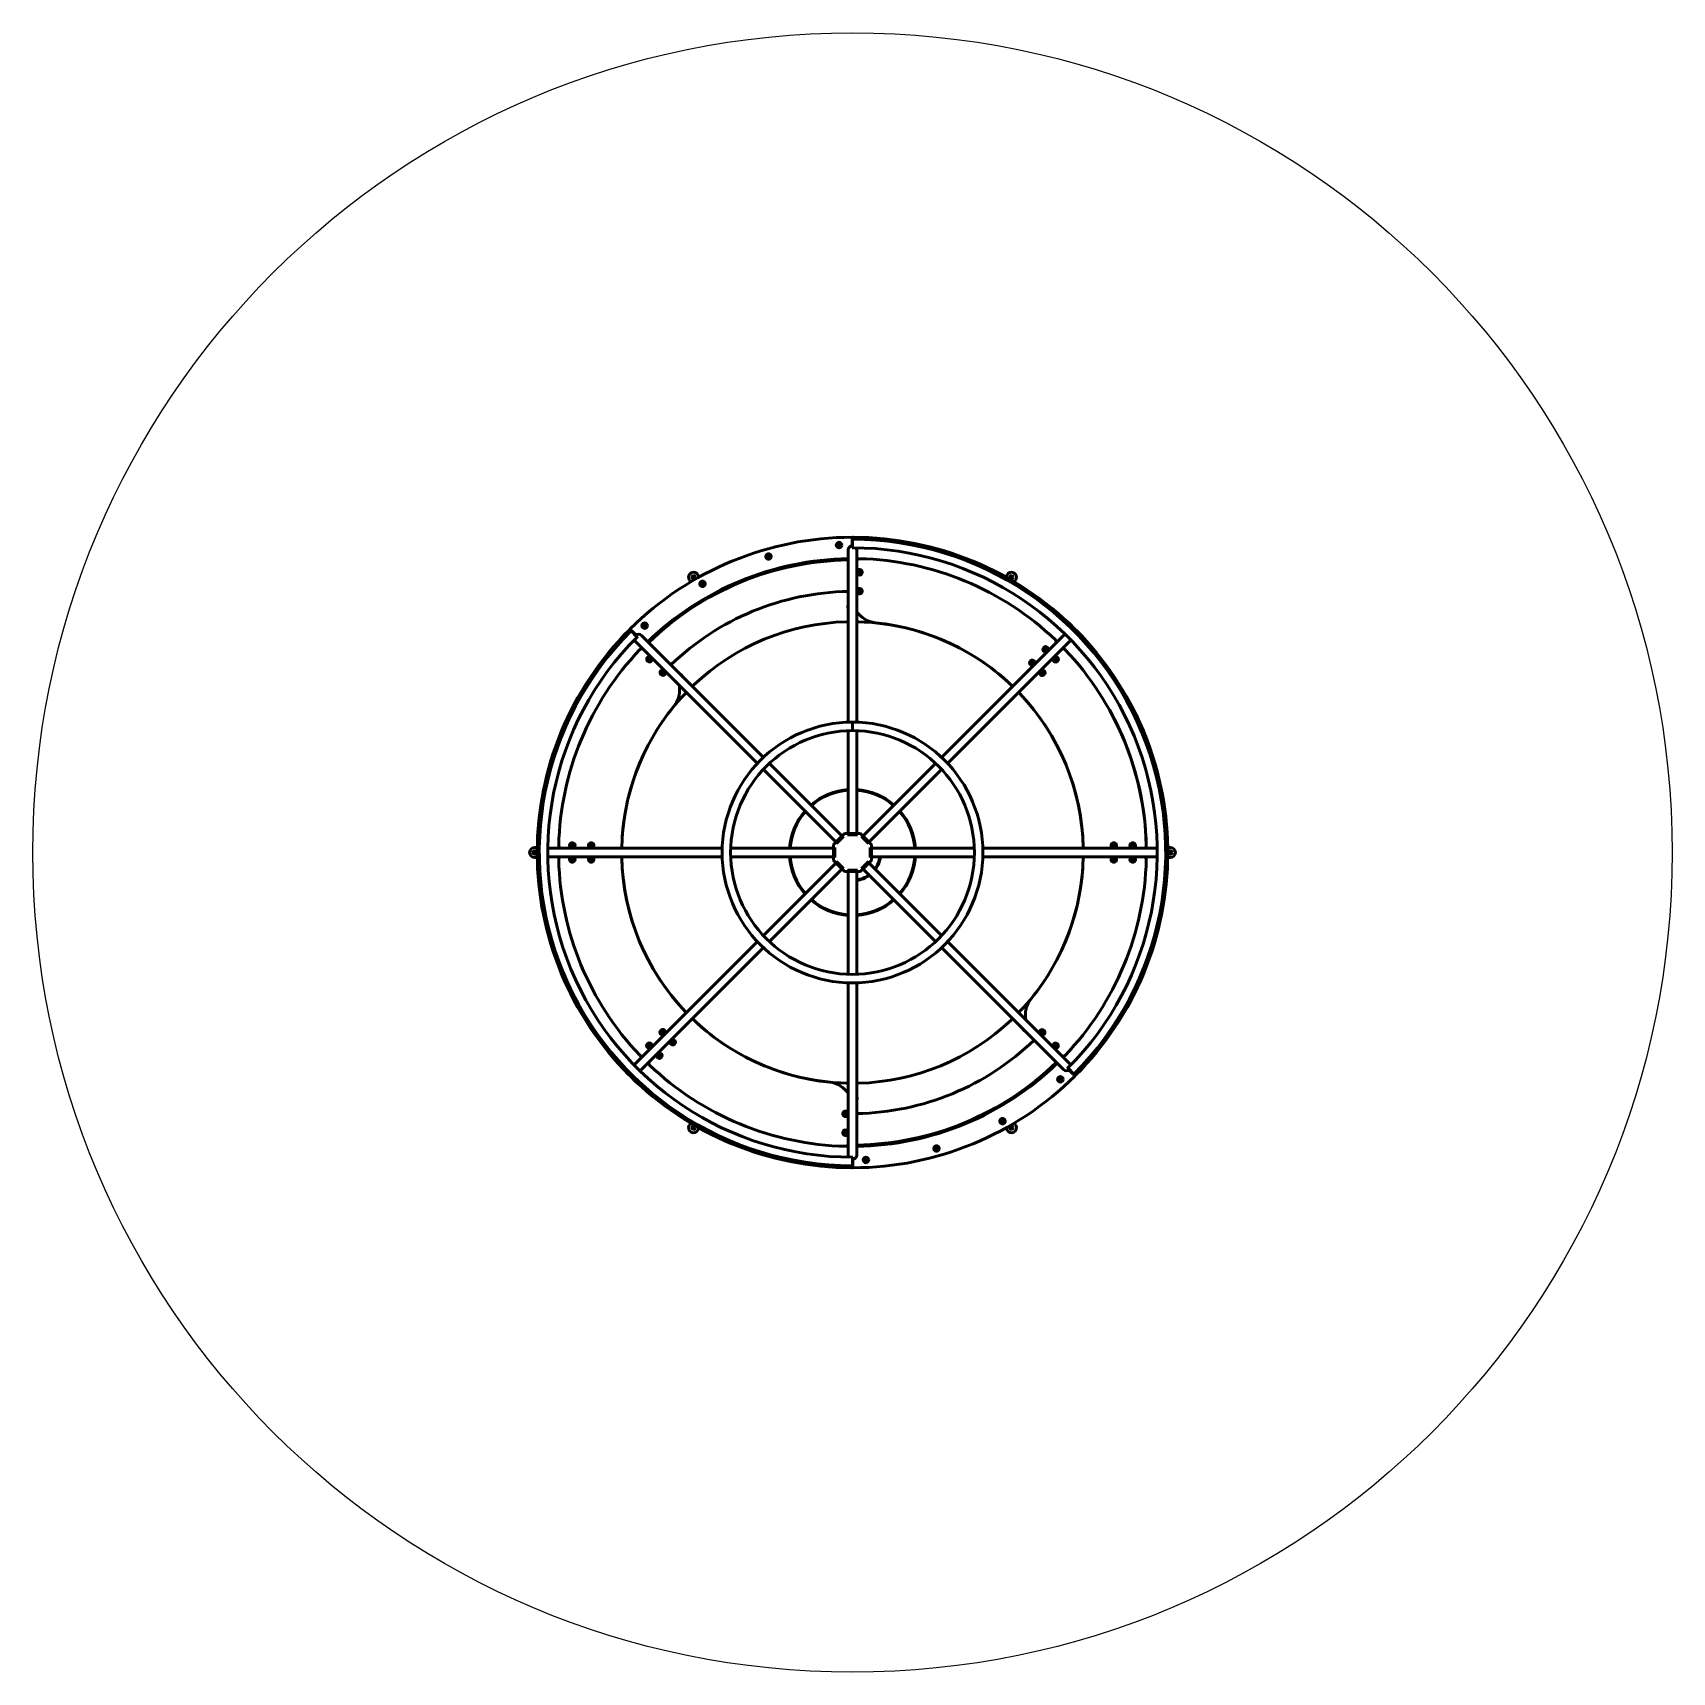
# Model space of a CAD drawing. Header units: millimetres. Extents: x -1970 to 4530, y -2000 to 4500.
import ezdxf

# ---------------------------------------------------------------- set-up
doc = ezdxf.new("R2010")
doc.units = ezdxf.units.MM
doc.layers.add('Viditelná (ISO)', color=7, linetype='Continuous', lineweight=50)

msp = doc.modelspace()

# ---------------------------------------------------------------- linework, layer by layer
msp.add_circle((1280, 1250), 3250)
at = {"layer": 'Viditelná (ISO)'}
for p, q in [((1278.2, 2458.1), (1278.2, 2491.8)), ((1278.2, 2491.8), (1280.2, 2491.8)), ((1279.3, 2491.8), (1279.3, 2498)), ((1280.2, 2458.1), (1280.2, 2491.8)), ((1280.2, 2458.1), (1280.2, 2491.8)), ((1281.3, 2498), (1281.3, 2491.8)), ((1263.3, 2450), (1263.2, 1766.6)), ((1278.2, 2458.1), (1280.2, 2458.1)), ((1296.9, 1766.6), (1297, 2450)), ((672.4, 2342.4), (667.3, 2351.2)), ((1892.7, 2351.2), (1887.6, 2342.4)), ((632.7, 2331.2), (637.8, 2322.4)), ((689.1, 2313.4), (685.6, 2319.5)), ((1922.2, 2322.4), (1927.3, 2331.2)), ((680.3, 2248.8), (682.8, 2244.4)), ((714.9, 2268.8), (717.4, 2264.4)), ((401.4, 2127.6), (397, 2131.9)), ((398.4, 2133.4), (402.8, 2129)), ((403.4, 2129.7), (402, 2128.3)), ((425.8, 2104.4), (402, 2128.3)), ((402, 2128.3), (425.8, 2104.4)), ((403.4, 2129.7), (427.3, 2105.8)), ((419.7, 2086.8), (902.9, 1603.4)), ((427.3, 2105.8), (425.8, 2104.4)), ((926.7, 1627.2), (443.5, 2110.6)), ((1630.3, 2095.3), (1630.4, 2095.5)), ((1630.4, 2095.5), (1630.3, 2095.3)), ((2116.8, 2110.3), (1633.4, 1627.1)), ((1657.2, 1603.3), (2140.6, 2086.5)), ((2157.6, 2128.6), (2161.9, 2133)), ((2163.4, 2131.6), (2159, 2127.2)), ((1280.1, 1733.1), (1280.1, 1766.8)), ((1280.3, 1766.8), (1280.3, 1733.1)), ((1263.2, 1732.9), (1263.2, 1325)), ((1296.9, 1325), (1296.9, 1732.9)), ((434.5, 1600.4), (434.7, 1600.3)), ((434.7, 1600.3), (434.5, 1600.4)), ((926.7, 1579.6), (1215.1, 1291.1)), ((1238.9, 1315), (950.5, 1603.4)), ((1609.6, 1603.3), (1321.1, 1314.9)), ((1345, 1291.1), (1633.4, 1579.5)), ((1138.1, 1455.8), (1139.3, 1453.6)), ((1172.7, 1475.8), (1174, 1473.6)), ((1387.3, 1475.8), (1386, 1473.6)), ((1421.9, 1455.8), (1420.7, 1453.6)), ((1240.8, 1316.8), (1213.2, 1289.3)), ((1244.7, 1313.6), (1216.4, 1285.4)), ((1241.1, 1317.2), (1240.8, 1316.8)), ((1240.8, 1316.8), (1244.3, 1313.3)), ((1241.1, 1317.2), (1248.9, 1325)), ((1241.1, 1317.2), (1244.7, 1313.6)), ((1248, 1325), (1248, 1324.1)), ((1248.9, 1325), (1248, 1325)), ((1248.9, 1325), (1260, 1325)), ((1260, 1320), (1260, 1325)), ((1260.5, 1325), (1260, 1325)), ((1300, 1320), (1260, 1320)), ((1260.5, 1325), (1260.5, 1320)), ((1299.5, 1325), (1260.5, 1325)), ((1299.5, 1325), (1299.5, 1320)), ((1300, 1325), (1299.5, 1325)), ((1300, 1325), (1300, 1320)), ((1300, 1325), (1311.1, 1325)), ((1310.4, 1325.7), (1309.8, 1325)), ((1311.1, 1325), (1310.4, 1325.7)), ((1311.1, 1325), (1318.9, 1317.2)), ((1315.4, 1313.6), (1318.9, 1317.2)), ((1343.6, 1285.3), (1315.4, 1313.6)), ((1319.3, 1316.8), (1315.7, 1313.3)), ((1319.3, 1316.8), (1318.9, 1317.2)), ((1346.8, 1289.2), (1319.3, 1316.8)), ((30.2, 1270), (20, 1270)), ((32, 1251.3), (38.2, 1251.3)), ((38.2, 1249.3), (32, 1249.3)), ((763.4, 1266.9), (80, 1267)), ((115.2, 1270), (118.3, 1270)), ((1205, 1266.9), (797.1, 1266.9)), ((1030.8, 1270), (1033.3, 1270)), ((1205, 1281.1), (1204.3, 1280.4)), ((1204.3, 1280.4), (1205, 1279.8)), ((1205, 1281.1), (1212.8, 1288.9)), ((1205, 1270), (1205, 1281.1)), ((1205, 1270), (1210, 1270)), ((1205, 1270), (1205, 1269.5)), ((1205, 1269.5), (1205, 1230.5)), ((1205, 1269.5), (1210, 1269.5)), ((1210, 1270), (1210, 1230)), ((1213.2, 1289.3), (1212.8, 1288.9)), ((1216.4, 1285.4), (1212.8, 1288.9)), ((1213.2, 1289.3), (1216.7, 1285.7)), ((1346.8, 1289.2), (1343.3, 1285.7)), ((1347.2, 1288.9), (1343.6, 1285.3)), ((1347.2, 1288.9), (1346.8, 1289.2)), ((1347.2, 1288.9), (1355, 1281.1)), ((1350, 1230), (1350, 1270)), ((1350, 1270), (1355, 1270)), ((1355, 1269.5), (1350, 1269.5)), ((1355, 1282), (1354.1, 1282)), ((1355, 1281.1), (1355, 1282)), ((1355, 1281.1), (1355, 1270)), ((1355, 1269.5), (1355, 1270)), ((1355, 1230.5), (1355, 1269.5)), ((1762.9, 1266.8), (1355, 1266.8)), ((1526.7, 1270), (1529.2, 1270)), ((2480, 1266.6), (1796.6, 1266.8)), ((2442.1, 1270), (2444.8, 1270)), ((2521.8, 1250.7), (2528, 1250.7)), ((2528, 1248.7), (2521.8, 1248.7)), ((2540, 1270), (2529.8, 1270)), ((20, 1230), (30.2, 1230)), ((80, 1233.3), (763.4, 1233.2)), ((115.2, 1230), (117.9, 1230)), ((797.1, 1233.2), (1205, 1233.2)), ((1215, 1208.9), (926.6, 920.5)), ((950.4, 896.7), (1238.9, 1185.1)), ((1030.8, 1230), (1033.3, 1230)), ((1205, 1230.5), (1205, 1230)), ((1205, 1230.5), (1210, 1230.5)), ((1210, 1230), (1205, 1230)), ((1205, 1218.9), (1205, 1230)), ((1212.8, 1211.1), (1205, 1218.9)), ((1205, 1218.9), (1205, 1218)), ((1205, 1218), (1205.9, 1218)), ((1212.8, 1211.1), (1216.4, 1214.7)), ((1212.8, 1211.1), (1213.2, 1210.8)), ((1213.2, 1210.8), (1216.7, 1214.3)), ((1213.2, 1210.8), (1240.7, 1183.2)), ((1216.4, 1214.7), (1244.6, 1186.4)), ((1240.7, 1183.2), (1244.3, 1186.7)), ((1240.7, 1183.2), (1241.1, 1182.8)), ((1244.6, 1186.4), (1241.1, 1182.8)), ((1248.9, 1175), (1241.1, 1182.8)), ((1260, 1175), (1248.9, 1175)), ((1248.9, 1175), (1249.6, 1174.3)), ((1249.6, 1174.3), (1250.2, 1175)), ((1260, 1175), (1260, 1180)), ((1260, 1180), (1300, 1180)), ((1260, 1175), (1260.5, 1175)), ((1260.5, 1175), (1260.5, 1180)), ((1260.5, 1175), (1299.5, 1175)), ((1263.1, 1175), (1263.1, 767.1)), ((1296.8, 767.1), (1296.8, 1175)), ((1299.5, 1175), (1299.5, 1180)), ((1299.5, 1175), (1300, 1175)), ((1300, 1180), (1300, 1175)), ((1311.1, 1175), (1300, 1175)), ((1318.9, 1182.8), (1311.1, 1175)), ((1311.1, 1175), (1312, 1175)), ((1312, 1175), (1312, 1175.9)), ((1315.3, 1186.4), (1343.6, 1214.6)), ((1318.9, 1182.8), (1315.3, 1186.4)), ((1319.2, 1183.2), (1315.7, 1186.7)), ((1318.9, 1182.8), (1319.2, 1183.2)), ((1319.2, 1183.2), (1346.8, 1210.7)), ((1321.1, 1185), (1609.5, 896.6)), ((1346.8, 1210.7), (1343.3, 1214.3)), ((1343.6, 1214.6), (1347.2, 1211.1)), ((1633.3, 920.4), (1344.9, 1208.9)), ((1346.8, 1210.7), (1347.2, 1211.1)), ((1355, 1218.9), (1347.2, 1211.1)), ((1355, 1230.5), (1350, 1230.5)), ((1355, 1230), (1350, 1230)), ((1355, 1233.1), (1762.9, 1233.1)), ((1355, 1230), (1355, 1230.5)), ((1355, 1230), (1355, 1218.9)), ((1355.7, 1219.6), (1355, 1220.2)), ((1355, 1218.9), (1355.7, 1219.6)), ((1526.7, 1230), (1529.2, 1230)), ((1796.6, 1233.1), (2480, 1232.9)), ((2441.7, 1230), (2444.8, 1230)), ((2529.8, 1230), (2540, 1230)), ((1138.1, 1044.2), (1139.3, 1046.4)), ((1421.9, 1044.2), (1420.7, 1046.4)), ((1172.7, 1024.2), (1174, 1026.4)), ((1387.3, 1024.2), (1386, 1026.4)), ((902.8, 896.7), (419.4, 413.5)), ((443.2, 389.7), (926.6, 872.9)), ((1633.3, 872.8), (2116.5, 389.4)), ((2140.3, 413.2), (1657.1, 896.6)), ((2125.5, 899.6), (2125.3, 899.7)), ((2125.3, 899.7), (2125.5, 899.6)), ((1263.1, 733.4), (1263, 50)), ((1296.7, 50), (1296.8, 733.4)), ((929.6, 404.5), (929.7, 404.7)), ((929.7, 404.7), (929.6, 404.5)), ((2132.7, 394.2), (2134.2, 395.6)), ((2156.6, 370.3), (2132.7, 394.2)), ((2134.2, 395.6), (2158, 371.7)), ((2158, 371.7), (2134.2, 395.6)), ((396.6, 368.4), (401, 372.8)), ((402.4, 371.4), (398.1, 367)), ((2156.6, 370.3), (2158, 371.7)), ((2161.6, 366.6), (2157.2, 371)), ((2158.6, 372.4), (2163, 368)), ((1845.1, 231.2), (1842.6, 235.6)), ((1879.7, 251.2), (1877.2, 255.6)), ((637.8, 177.6), (632.7, 168.8)), ((667.3, 148.8), (672.4, 157.6)), ((1870.9, 186.6), (1874.4, 180.5)), ((1887.6, 157.6), (1892.7, 148.8)), ((1927.3, 168.8), (1922.2, 177.6)), ((1278.7, 2), (1278.7, 8.1)), ((1279.8, 41.8), (1279.8, 8.1)), ((1279.8, 41.8), (1279.8, 8.1)), ((1281.8, 41.8), (1279.8, 41.8)), ((1281.8, 8.1), (1279.8, 8.1)), ((1280.7, 8.1), (1280.7, 2)), ((1281.8, 41.8), (1281.8, 8.1))]:
    msp.add_line(p, q, dxfattribs=at)
for centre, radius in [((1226.8, 2468.8), 11), ((1226.8, 2468.8), 7), ((1226.8, 2468.8), 6.25), ((1226.8, 2468.8), 5), ((1226.8, 2468.8), 4.19), ((947.1, 2423.7), 11), ((947.1, 2423.7), 7), ((947.1, 2423.7), 6.25), ((947.1, 2423.7), 5), ((947.1, 2423.7), 4.19), ((650, 2341.2), 7), ((1307.7, 2361), 7), ((1307.7, 2361), 6.5), ((1910, 2341.2), 7), ((685.4, 2315.3), 11), ((685.4, 2315.3), 7), ((685.4, 2315.3), 6.25), ((685.4, 2315.3), 5), ((685.4, 2315.3), 4.19), ((1307.7, 2286), 7), ((1307.7, 2286), 6.5), ((455.8, 2149.5), 11), ((455.8, 2149.5), 7), ((455.8, 2149.5), 6.25), ((455.8, 2149.5), 5), ((455.8, 2149.5), 4.19), ((475.1, 2016.3), 7), ((475.1, 2016.3), 6.5), ((2046.1, 2055.1), 7), ((2046.1, 2055.1), 6.5), ((2085.3, 2015.8), 7), ((2085.3, 2015.8), 6.5), ((528.1, 1963.2), 7), ((528.1, 1963.2), 6.5), ((1993.1, 2002.1), 7), ((1993.1, 2002.1), 6.5), ((2032.3, 1962.8), 7), ((2032.3, 1962.8), 6.5), ((20, 1250), 7), ((169, 1277.9), 7), ((169, 1277.9), 6.5), ((244, 1277.9), 7), ((244, 1277.9), 6.5), ((2316, 1277.6), 7), ((2316, 1277.6), 6.5), ((2391, 1277.6), 7), ((2391, 1277.6), 6.5), ((2540, 1250), 7), ((169, 1222.4), 7), ((169, 1222.4), 6.5), ((244, 1222.4), 7), ((244, 1222.4), 6.5), ((2316, 1222.1), 7), ((2316, 1222.1), 6.5), ((2391, 1222.1), 7), ((2391, 1222.1), 6.5), ((527.7, 537.2), 7), ((527.7, 537.2), 6.5), ((2031.9, 536.8), 7), ((2031.9, 536.8), 6.5), ((474.7, 484.2), 7), ((474.7, 484.2), 6.5), ((566.9, 497.9), 7), ((566.9, 497.9), 6.5), ((2084.9, 483.7), 7), ((2084.9, 483.7), 6.5), ((513.9, 444.9), 7), ((513.9, 444.9), 6.5), ((2104.2, 350.5), 11), ((2104.2, 350.5), 7), ((2104.2, 350.5), 6.25), ((2104.2, 350.5), 5), ((2104.2, 350.5), 4.19), ((1252.3, 214), 7), ((1252.3, 214), 6.5), ((1874.6, 184.7), 11), ((650, 158.8), 7), ((1252.3, 139), 7), ((1252.3, 139), 6.5), ((1874.6, 184.7), 7), ((1874.6, 184.7), 6.25), ((1874.6, 184.7), 5), ((1874.6, 184.7), 4.19), ((1910, 158.8), 7), ((1612.9, 76.3), 11), ((1612.9, 76.3), 7), ((1612.9, 76.3), 6.25), ((1612.9, 76.3), 5), ((1612.9, 76.3), 4.19), ((1333.2, 31.2), 11), ((1333.2, 31.2), 7), ((1333.2, 31.2), 6.25), ((1333.2, 31.2), 5), ((1333.2, 31.2), 4.19)]:
    msp.add_circle(centre, radius, dxfattribs=at)
for centre, radius, start, end in [((1280, 1250), 1250, 90.12544, 134.84997), ((1277.3, 2498), 2, 359.9877, 90.12544), ((1280, 1250), 1241.8, 314.99058, 89.99058), ((1283.3, 2498), 2, 89.84997, 179.9877), ((1280, 1250), 1250, 45.12544, 89.84997), ((1280, 1250), 1165, 90.81931, 134.16186), ((1280, 1250), 1160, 90.82288, 134.15828), ((1280.2, 2450), 16.8, 96.80734, 179.99058), ((1280, 1250), 1208.1, 314.99058, 89.99058), ((1280.2, 2450), 16.8, 359.99058, 28.56509), ((1280, 1250), 1165, 88.77115, 89.16186), ((1280, 1250), 1160, 89.08144, 89.15828), ((1280.2, 2415.2), 19, 332.46966, 339.46911), ((1307.3, 2405), 10, 88.63107, 159.46911), ((1279.7, 1249.9), 1165.4, 46.32827, 88.63107), ((650, 2341.2), 20, 30, 210), ((1307.7, 2361), 11, 194.48276, 165.49841), ((1910, 2341.2), 20, 330, 150), ((1280, 1250), 1035, 90.92341, 134.05776), ((1307.7, 2286), 11, 194.48276, 165.49841), ((1280, 1250), 1035, 88.11829, 88.82179), ((1280, 1250), 915, 91.52881, 133.45236), ((1256, 2149.7), 15, 60.82757, 91.52881), ((1381, 2260.3), 100, 212.85519, 264.27651), ((1304.3, 2149.7), 15, 88.45236, 119.1536), ((1280, 1250), 915, 67.49058, 88.45236), ((1279.7, 1249.9), 915.4, 46.03711, 84.27651), ((1280, 1250), 1250, 135.12544, 179.84997), ((1280, 1250), 1241.8, 134.99058, 269.99058), ((1280, 1250), 1208.1, 134.99058, 269.99058), ((395.6, 2130.5), 2, 44.9877, 135.12544), ((399.8, 2134.8), 2, 134.84997, 224.9877), ((431.6, 2098.7), 16.8, 196.41608, 224.99058), ((431.6, 2098.7), 16.8, 44.99058, 128.17383), ((1280, 1250), 915, 46.52881, 67.49058), ((2077.6, 2085.6), 10, 335.82604, 46.32827), ((1280, 1250), 1165, 45.81931, 46.23929), ((2104, 2073.8), 19, 155.82604, 162.51151), ((1280, 1250), 1160, 45.82288, 45.90108), ((2128.7, 2098.4), 16.8, 106.41608, 134.99058), ((2128.7, 2098.4), 16.8, 314.99058, 343.56509), ((2160.5, 2134.4), 2, 314.9877, 45.12544), ((2164.8, 2130.2), 2, 44.84997, 134.9877), ((1280, 1250), 1250, 0.91677, 44.84997), ((1280.3, 1250.1), 1165.4, 136.34883, 178.64919), ((444.2, 2047.6), 10, 65.51167, 136.34883), ((1280, 1250), 1165, 135.81931, 136.22198), ((1280, 1250), 1160, 135.82288, 135.9014), ((456.3, 2074), 19, 245.51167, 252.51151), ((475.1, 2016.3), 11, 59.48276, 30.49841), ((2046.1, 2055.1), 11, 322.72221, 307.25896), ((2085.3, 2015.8), 11, 142.72221, 127.25896), ((2104, 2073.8), 19, 287.46966, 294.14229), ((2115.9, 2047.3), 10, 43.64006, 114.14229), ((1280, 1250), 1160, 44.08003, 44.15828), ((1280, 1250), 1165, 43.74044, 44.16186), ((1279.7, 1249.9), 1165.4, 1.33874, 43.64006), ((528.1, 1963.2), 11, 59.48276, 30.49841), ((1280, 1250), 1035, 136.15938, 136.86288), ((1993.1, 2002.1), 11, 322.72221, 307.25896), ((1280, 1250), 1035, 46.17328, 46.87661), ((2032.3, 1962.8), 11, 142.72221, 127.25896), ((1280, 1250), 1035, 43.10455, 43.80789), ((494.4, 1893.1), 100, 320.70466, 12.15303), ((661, 1903.3), 15, 133.45236, 164.1536), ((1899.2, 1903.1), 15, 15.82757, 46.52881), ((1280.3, 1250.1), 915.4, 140.70466, 178.94019), ((1280, 1250), 915, 136.52881, 157.49058), ((626.9, 1869.2), 15, 105.82757, 136.52881), ((1933.4, 1869), 15, 43.45236, 74.1536), ((1279.7, 1249.9), 915.4, 1.04959, 43.92771), ((1280, 1250), 915, 1.52881, 43.45236), ((1280, 1250), 516.8, 89.99058, 89.9678), ((1279.7, 1249.9), 1165.4, 1.33874, 26.95453), ((1280, 1250), 1250, 0.12544, 25.92942), ((1280, 1250), 483.1, 89.99058, 89.9678), ((1280, 1250), 915, 157.49058, 178.45236), ((1280, 1250), 250, 93.85525, 131.12592), ((1280, 1250), 247.5, 93.89435, 131.08682), ((1280, 1250), 250, 48.85525, 86.12592), ((1280, 1250), 247.5, 48.89435, 86.08682), ((1280, 1250), 250, 138.85525, 176.12592), ((1280, 1250), 247.5, 138.89435, 176.08682), ((1280, 1250), 247.5, 3.89435, 41.08682), ((1280, 1250), 250, 3.85525, 41.12592), ((20, 1250), 20, 90, 270), ((32, 1253.3), 2, 179.84997, 269.9877), ((32, 1247.3), 2, 89.9877, 180.12544), ((1280, 1250), 1250, 180.12544, 224.84997), ((80, 1250.2), 16.8, 89.99058, 118.56509), ((80, 1250.2), 16.8, 241.41608, 269.99058), ((1280, 1250), 1165, 178.73418, 179.16186), ((125.2, 1277.3), 10, 178.64919, 249.22709), ((1280, 1250), 1160, 179.07869, 179.15828), ((114.9, 1250.2), 19, 62.46966, 69.22709), ((169, 1277.9), 11, 277.72221, 262.25896), ((244, 1277.9), 11, 277.72221, 262.25896), ((1280, 1250), 1035, 178.10455, 178.80789), ((380.3, 1274.3), 15, 178.45236, 209.1536), ((1280, 1250), 1250, 315.12544, 359.84997), ((2179.7, 1274), 15, 330.82757, 1.52881), ((2316, 1277.6), 11, 277.72221, 262.25896), ((1280, 1250), 1035, 1.17328, 1.87661), ((2391, 1277.6), 11, 277.72221, 262.25896), ((2445.1, 1249.8), 19, 110.76084, 117.51151), ((2434.8, 1276.9), 10, 290.76084, 1.33874), ((1280, 1250), 1160, 0.82288, 0.90252), ((1280, 1250), 1165, 0.81931, 1.24781), ((2480, 1249.8), 16.8, 61.41608, 89.99058), ((2480, 1249.8), 16.8, 269.99058, 298.56509), ((2528, 1252.7), 2, 269.9877, 0.12544), ((2528, 1246.7), 2, 359.84997, 89.9877), ((2540, 1250), 20, 270, 90), ((1280, 1250), 1165, 180.81931, 181.24781), ((125.2, 1223.1), 10, 110.76084, 181.33874), ((1280.3, 1250.1), 1165.4, 181.33874, 223.64006), ((1280, 1250), 1160, 180.82288, 180.90252), ((114.9, 1250.2), 19, 290.76084, 297.51151), ((169, 1222.4), 11, 97.72221, 82.25896), ((244, 1222.4), 11, 97.72221, 82.25896), ((1280, 1250), 1035, 181.17328, 181.87661), ((1280.3, 1250.1), 915.4, 181.04959, 223.92771), ((380.3, 1226), 15, 150.82757, 181.52881), ((1280, 1250), 915, 181.52881, 223.45236), ((1280, 1250), 250, 183.85525, 221.12592), ((1280, 1250), 247.5, 183.89435, 221.08682), ((1280, 1250), 110, 323.80195, 351.17922), ((1280, 1250), 112.5, 323.60463, 351.37654), ((1280, 1250), 247.5, 318.89435, 356.08682), ((1280, 1250), 250, 318.85525, 356.12592), ((1279.7, 1249.9), 915.4, 320.70466, 358.94019), ((1279.7, 1249.9), 1165.4, 316.34883, 358.64919), ((1280, 1250), 915, 337.49058, 358.45236), ((2179.7, 1225.7), 15, 358.45236, 29.1536), ((2316, 1222.1), 11, 97.72221, 82.25896), ((1280, 1250), 1035, 358.10455, 358.80789), ((2391, 1222.1), 11, 97.72221, 82.25896), ((2445.1, 1249.8), 19, 242.46966, 249.22709), ((2434.8, 1222.7), 10, 358.64919, 69.22709), ((1280, 1250), 1160, 359.07869, 359.15828), ((1280, 1250), 1165, 358.73418, 359.16186), ((1280, 1250), 110, 278.80195, 306.17922), ((1280, 1250), 112.5, 278.60463, 306.37654), ((1280, 1250), 250, 228.85525, 266.12592), ((1280, 1250), 247.5, 228.89435, 266.08682), ((1280, 1250), 247.5, 273.89435, 311.08682), ((1280, 1250), 250, 273.85525, 311.12592), ((1280, 1250), 915, 316.52881, 337.49058), ((2065.6, 606.8), 100, 140.70466, 192.15303), ((626.6, 631), 15, 223.45236, 254.1536), ((1280.3, 1250.1), 915.4, 226.03711, 264.27651), ((660.8, 596.8), 15, 195.82757, 226.52881), ((1280, 1250), 915, 226.52881, 247.49058), ((1280, 1250), 915, 271.52881, 313.45236), ((1899, 596.6), 15, 313.45236, 344.1536), ((1933.1, 630.8), 15, 285.82757, 316.52881), ((527.7, 537.2), 11, 322.72221, 307.25896), ((1280, 1250), 1035, 223.10455, 223.80789), ((2031.9, 536.8), 11, 239.48276, 210.49841), ((1280, 1250), 1035, 316.15938, 316.86288), ((474.7, 484.2), 11, 322.72221, 307.25896), ((513.9, 444.9), 11, 142.72221, 127.25896), ((566.9, 497.9), 11, 142.72221, 127.25896), ((1280, 1250), 1035, 226.17328, 226.87661), ((1280, 1250), 1035, 270.92341, 314.05776), ((2084.9, 483.7), 11, 239.48276, 210.49841), ((431.3, 401.6), 16.8, 134.99058, 163.56509), ((444.1, 452.7), 10, 223.64006, 294.14229), ((1280, 1250), 1165, 223.74044, 224.16186), ((1280, 1250), 1160, 224.08003, 224.15828), ((456, 426.2), 19, 107.46966, 114.14229), ((1280, 1250), 1165, 225.81931, 226.23929), ((1280, 1250), 1160, 225.82288, 225.90108), ((482.4, 414.3), 10, 155.82604, 226.32827), ((456, 426.2), 19, 335.82604, 342.51151), ((1280.3, 1250.1), 1165.4, 226.32827, 268.63107), ((1280, 1250), 915, 247.49058, 268.45236), ((1280, 1250), 1160, 270.82288, 314.15828), ((1280, 1250), 1165, 270.81931, 314.16186), ((2103.7, 426), 19, 65.51167, 72.51151), ((2115.8, 452.4), 10, 245.51167, 316.34883), ((1280, 1250), 1160, 315.82288, 315.9014), ((1280, 1250), 1165, 315.81931, 316.22198), ((2128.4, 401.3), 16.8, 16.41608, 44.99058), ((395.2, 369.8), 2, 224.84997, 314.9877), ((399.5, 365.6), 2, 134.9877, 225.12544), ((1280, 1250), 1250, 225.12544, 269.84997), ((431.3, 401.6), 16.8, 286.41608, 314.99058), ((1179, 239.7), 100, 32.85519, 84.27651), ((1255.7, 350.3), 15, 268.45236, 299.1536), ((1280, 1250), 1250, 270.12544, 314.84997), ((1304, 350.3), 15, 240.82757, 271.52881), ((2128.4, 401.3), 16.8, 224.99058, 308.17383), ((2160.2, 365.2), 2, 314.84997, 44.9877), ((2164.4, 369.5), 2, 224.9877, 315.12544), ((1252.3, 214), 11, 14.48276, 345.49841), ((1280, 1250), 1035, 268.11829, 268.82179), ((650, 158.8), 20, 150, 330), ((1252.3, 139), 11, 14.48276, 345.49841), ((1910, 158.8), 20, 210, 30), ((1252.7, 95), 10, 268.63107, 339.46911), ((1280, 1250), 1165, 268.77115, 269.16186), ((1280, 1250), 1160, 269.08144, 269.15828), ((1279.8, 84.8), 19, 152.46966, 159.46911), ((1279.8, 50), 16.8, 179.99058, 208.56509), ((1276.7, 2), 2, 269.84997, 359.9877), ((1282.7, 2), 2, 179.9877, 270.12544), ((1279.8, 50), 16.8, 276.80734, 359.99058)]:
    msp.add_arc(centre, radius, start, end, dxfattribs=at)
for points, knots in [([(1263.3, 2216), (1263.3, 2216.2), (1263.2, 2216.4), (1263, 2216.9), (1262.9, 2217.3), (1262.8, 2217.8), (1262.6, 2218.3), (1262.5, 2218.8), (1262.4, 2219.2), (1262.3, 2219.8), (1262.2, 2220.2), (1262.1, 2220.8), (1262.1, 2221.2), (1262, 2221.8), (1261.9, 2222.2), (1261.9, 2222.8), (1261.9, 2223.2), (1261.8, 2223.7), (1261.8, 2224), (1261.8, 2224.4), (1261.8, 2224.6), (1261.8, 2224.8), (1261.8, 2225), (1261.8, 2225.3), (1261.8, 2225.5), (1261.8, 2225.8), (1261.8, 2226.1), (1261.9, 2226.6), (1261.9, 2227.1), (1261.9, 2227.6), (1262, 2228.1), (1262, 2228.6), (1262.1, 2229.1), (1262.2, 2229.6), (1262.3, 2230.1), (1262.4, 2230.6), (1262.5, 2231.1), (1262.6, 2231.6), (1262.7, 2232), (1262.9, 2232.6), (1263, 2233), (1263.1, 2233.4), (1263.2, 2233.7), (1263.3, 2233.9), (1263.3, 2233.9), (1263.3, 2233.9)], [7.643262, 7.643262, 7.643262, 7.643262, 7.685308, 7.714641, 7.773307, 7.802641, 7.861307, 7.89064, 7.949307, 7.97864, 8.037307, 8.06664, 8.125306, 8.154639, 8.213306, 8.242639, 8.301306, 8.330639, 8.374639, 8.389305, 8.418639, 8.433305, 8.462638, 8.477305, 8.506638, 8.521305, 8.565305, 8.594638, 8.653305, 8.682638, 8.741304, 8.770637, 8.829304, 8.858637, 8.917304, 8.946637, 9.005303, 9.034637, 9.093303, 9.122636, 9.181303, 9.210636, 9.247303, 9.254636, 9.261967, 9.261967, 9.261967, 9.261967]), ([(596.3, 1957.8), (596.3, 1957.8), (596.4, 1957.7), (596.5, 1957.7), (596.8, 1957.5), (597.3, 1957.3), (597.8, 1957), (598.6, 1956.5), (599.2, 1956.1), (599.7, 1955.8), (600.1, 1955.5), (600.6, 1955.2), (600.9, 1954.9), (601.4, 1954.6), (601.7, 1954.3), (602.1, 1953.9), (602.5, 1953.6), (602.9, 1953.3), (603.2, 1953), (603.5, 1952.7), (603.7, 1952.4), (604, 1952.2), (604.1, 1952.1), (604.3, 1951.8), (604.5, 1951.6), (604.9, 1951.2), (605.2, 1950.9), (605.5, 1950.5), (605.8, 1950.1), (606.1, 1949.7), (606.4, 1949.3), (606.7, 1948.8), (607, 1948.5), (607.4, 1947.9), (607.7, 1947.3), (608.2, 1946.6), (608.5, 1946), (608.8, 1945.5), (608.9, 1945.3), (608.9, 1945.1)], [2.001995, 2.001995, 2.001995, 2.001995, 2.009327, 2.01666, 2.053326, 2.08266, 2.170659, 2.229326, 2.317326, 2.346659, 2.405325, 2.434659, 2.493325, 2.522658, 2.581325, 2.610658, 2.669324, 2.698658, 2.757324, 2.786657, 2.830657, 2.845324, 2.874657, 2.889324, 2.933324, 2.962657, 3.021323, 3.050657, 3.109323, 3.138656, 3.197323, 3.226656, 3.285322, 3.314656, 3.402655, 3.461322, 3.549322, 3.578655, 3.620701, 3.620701, 3.620701, 3.620701]), ([(1963.7, 542.2), (1963.7, 542.2), (1963.6, 542.3), (1963.5, 542.3), (1963.2, 542.5), (1962.7, 542.7), (1962.2, 543), (1961.4, 543.5), (1960.8, 543.8), (1960.3, 544.2), (1959.9, 544.5), (1959.4, 544.8), (1959.1, 545.1), (1958.6, 545.4), (1958.3, 545.7), (1957.9, 546.1), (1957.5, 546.4), (1957.1, 546.7), (1956.8, 547), (1956.5, 547.3), (1956.3, 547.6), (1956, 547.8), (1955.9, 547.9), (1955.7, 548.2), (1955.5, 548.4), (1955.1, 548.8), (1954.8, 549.1), (1954.5, 549.5), (1954.2, 549.9), (1953.9, 550.3), (1953.6, 550.7), (1953.3, 551.1), (1953, 551.5), (1952.6, 552.1), (1952.3, 552.7), (1951.8, 553.4), (1951.5, 554), (1951.2, 554.5), (1951.1, 554.7), (1951.1, 554.9)], [2.001995, 2.001995, 2.001995, 2.001995, 2.009327, 2.01666, 2.053326, 2.08266, 2.170659, 2.229326, 2.317326, 2.346659, 2.405325, 2.434659, 2.493325, 2.522658, 2.581325, 2.610658, 2.669324, 2.698658, 2.757324, 2.786657, 2.830657, 2.845324, 2.874657, 2.889324, 2.933324, 2.962657, 3.021323, 3.050657, 3.109323, 3.138656, 3.197323, 3.226656, 3.285322, 3.314656, 3.402655, 3.461322, 3.549322, 3.578655, 3.620701, 3.620701, 3.620701, 3.620701]), ([(1296.7, 284), (1296.7, 283.8), (1296.8, 283.6), (1297, 283.1), (1297.1, 282.7), (1297.2, 282.2), (1297.4, 281.7), (1297.5, 281.2), (1297.6, 280.8), (1297.7, 280.2), (1297.8, 279.8), (1297.9, 279.2), (1297.9, 278.8), (1298, 278.2), (1298.1, 277.8), (1298.1, 277.2), (1298.1, 276.8), (1298.2, 276.3), (1298.2, 276), (1298.2, 275.6), (1298.2, 275.4), (1298.2, 275.2), (1298.2, 275), (1298.2, 274.7), (1298.2, 274.5), (1298.2, 274.2), (1298.2, 273.8), (1298.1, 273.4), (1298.1, 272.9), (1298.1, 272.4), (1298, 271.9), (1298, 271.4), (1297.9, 270.9), (1297.8, 270.4), (1297.7, 269.9), (1297.6, 269.4), (1297.5, 268.9), (1297.4, 268.4), (1297.3, 267.9), (1297.1, 267.4), (1297, 267), (1296.9, 266.6), (1296.8, 266.3), (1296.7, 266.1), (1296.7, 266.1), (1296.7, 266.1)], [7.643262, 7.643262, 7.643262, 7.643262, 7.685308, 7.714641, 7.773307, 7.802641, 7.861307, 7.89064, 7.949307, 7.97864, 8.037307, 8.06664, 8.125306, 8.154639, 8.213306, 8.242639, 8.301306, 8.330639, 8.374639, 8.389305, 8.418639, 8.433305, 8.462638, 8.477305, 8.506638, 8.521305, 8.565305, 8.594638, 8.653305, 8.682638, 8.741304, 8.770637, 8.829304, 8.858637, 8.917304, 8.946637, 9.005303, 9.034637, 9.093303, 9.122636, 9.181303, 9.210636, 9.247303, 9.254636, 9.261967, 9.261967, 9.261967, 9.261967])]:
    msp.add_open_spline(points, degree=3, knots=knots, dxfattribs=at)

doc.saveas('drawing.dxf')
